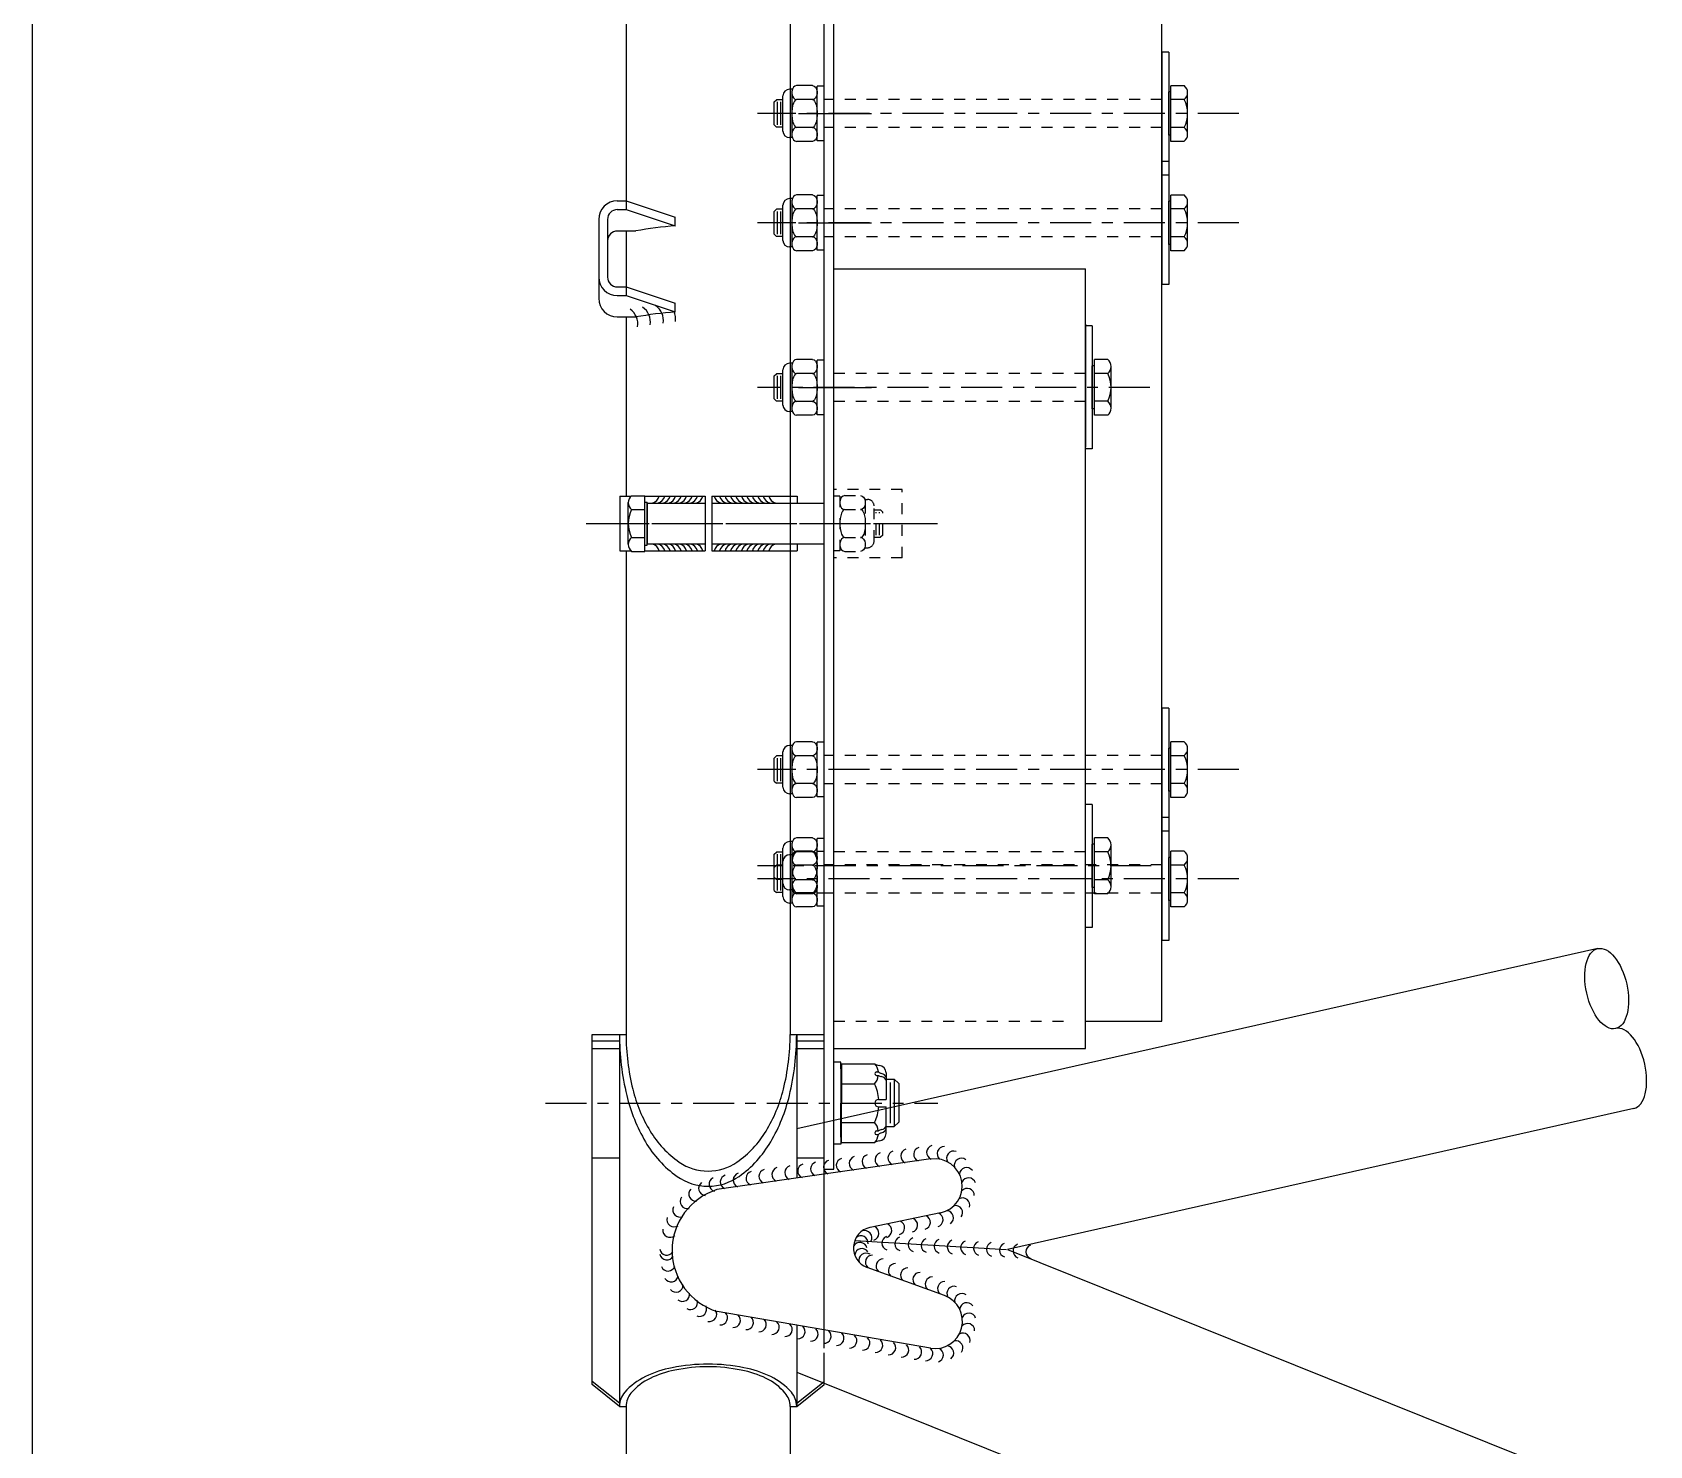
# Model space of a CAD drawing. Extents: x 0 to 103, y -3 to 42.
# Drawn here: x 52.62 to 67.4, y 13.49 to 26.41 of the extents above; entities that cross this region are included whole.
import ezdxf

# ---------------------------------------------------------------- set-up
doc = ezdxf.new("R2010")
doc.units = 0
doc.header["$LTSCALE"] = 0.3
doc.header["$MEASUREMENT"] = 0
doc.linetypes.add('CENTER', pattern=[2, 1.25, -0.25, 0.25, -0.25])
doc.linetypes.add('HIDDEN', pattern=[0.375, 0.25, -0.125])
doc.layers.add('1', color=1, linetype='CONTINUOUS')
doc.layers.add('NOTES', color=2, linetype='CONTINUOUS')

# ---------------------------------------------------------------- blocks, each defined once
blk = doc.blocks.new('A$C46937533')
at = {"layer": '1', "color": 6}
for p, q in [((-0.063, -0.25), (-0.063, 0.25)), ((0, 0.25), (-0.063, 0.25)), ((0, -0.25), (0, 0.25)), ((0, -0.25), (-0.063, -0.25))]:
    blk.add_line(p, q, dxfattribs=at)

msp = doc.modelspace()

# ---------------------------------------------------------------- linework, layer by layer
at = {"layer": '1'}
for p, q in [((59.855, 16.018), (59.855, 27.847)), ((59.945, 16.018), (59.945, 27.847)), ((62.945, 17.372), (62.945, 26.972)), ((59.945, 24.252), (62.245, 24.252)), ((62.245, 17.122), (62.245, 24.252)), ((57.987, 22.172), (58.09, 22.172)), ((57.987, 22.172), (57.987, 21.672)), ((57.987, 22.172), (57.987, 21.672)), ((58.218, 22.172), (58.769, 22.172)), ((58.237, 22.109), (58.769, 22.109)), ((58.237, 22.109), (58.237, 21.735)), ((58.829, 22.172), (59.611, 22.172)), ((58.829, 22.109), (59.855, 22.109)), ((59.611, 22.172), (59.611, 22.109)), ((57.987, 21.672), (58.09, 21.672)), ((58.218, 21.672), (58.769, 21.672)), ((58.237, 21.735), (58.769, 21.735)), ((58.829, 21.735), (59.855, 21.735)), ((58.829, 21.672), (59.611, 21.672)), ((59.611, 21.735), (59.611, 21.672)), ((62.245, 17.372), (62.945, 17.372)), ((59.945, 17.122), (62.245, 17.122)), ((59.855, 16.018), (59.945, 16.018))]:
    msp.add_line(p, q, dxfattribs=at)
at = {"layer": '1', "color": 41, "linetype": 'Continuous'}
for p, q in [((58.045, 26.718), (58.045, 24.793)), ((59.545, 26.718), (59.545, 19.683)), ((57.965, 24.873), (58.045, 24.873)), ((58.045, 24.873), (58.495, 24.724)), ((57.795, 24.703), (57.795, 23.982)), ((57.875, 24.703), (57.875, 24.176)), ((57.965, 24.793), (58.045, 24.793)), ((58.045, 24.793), (58.495, 24.644)), ((58.495, 24.644), (58.495, 24.724)), ((57.965, 24.598), (58.135, 24.598)), ((58.045, 24.598), (58.045, 24.006)), ((57.965, 24.086), (58.045, 24.086)), ((57.965, 24.006), (58.045, 24.006)), ((58.045, 24.086), (58.495, 23.937)), ((58.045, 24.006), (58.495, 23.857)), ((57.965, 23.812), (58.135, 23.812)), ((58.045, 23.812), (58.045, 22.172)), ((58.495, 23.857), (58.495, 23.937)), ((58.045, 21.672), (58.045, 19.208)), ((59.545, 19.683), (59.545, 17.25)), ((58.045, 19.208), (58.045, 17.25)), ((66.93, 18.035), (59.605, 16.388)), ((57.735, 17.25), (58.045, 17.25)), ((57.735, 14.048), (57.735, 17.25)), ((57.735, 17.19), (57.985, 17.19)), ((57.985, 17.25), (57.985, 13.849)), ((59.545, 17.25), (59.855, 17.25)), ((59.605, 17.25), (59.605, 15.935)), ((59.605, 17.19), (59.855, 17.19)), ((57.735, 17.122), (57.992, 17.122)), ((59.606, 17.122), (59.855, 17.122)), ((67.259, 16.572), (61.534, 15.284)), ((57.735, 16.122), (57.985, 16.122)), ((59.606, 16.122), (59.855, 16.122)), ((59.855, 14.382), (59.855, 16.244)), ((60.833, 16.111), (58.876, 15.831)), ((60.92, 15.619), (60.276, 15.484)), ((61.523, 15.279), (60.136, 15.362)), ((61.534, 15.284), (67.002, 13.085)), ((60.957, 14.862), (60.249, 15.12)), ((60.83, 14.38), (58.878, 14.717)), ((59.605, 14.591), (59.605, 13.849)), ((59.855, 14.048), (59.855, 14.337)), ((57.985, 13.877), (57.735, 14.076)), ((59.605, 14.162), (66.345, 11.452)), ((59.605, 13.877), (59.855, 14.076)), ((57.985, 13.849), (57.735, 14.048)), ((59.605, 13.849), (59.855, 14.048)), ((57.985, 13.849), (58.045, 13.849)), ((58.045, 13.849), (58.045, 9.499)), ((59.545, 13.849), (59.605, 13.849)), ((59.545, 13.849), (59.545, 8.952))]:
    msp.add_line(p, q, dxfattribs=at)
at = {"layer": '1', "color": 6}
for p, q in [((62.945, 26.234), (62.945, 25.109)), ((63.008, 26.234), (62.945, 26.234)), ((63.008, 26.234), (63.008, 25.109)), ((59.566, 25.893), (59.54, 25.893)), ((59.749, 25.927), (59.604, 25.927)), ((63.027, 25.417), (63.027, 25.926)), ((63.149, 25.926), (63.027, 25.926)), ((59.4, 25.777), (59.42, 25.797)), ((59.4, 25.567), (59.4, 25.777)), ((59.48, 25.797), (59.42, 25.797)), ((59.43, 25.567), (59.43, 25.777)), ((59.46, 25.567), (59.46, 25.777)), ((59.48, 25.511), (59.48, 25.833)), ((59.561, 25.863), (59.561, 25.48)), ((59.749, 25.799), (59.604, 25.799)), ((63.027, 25.869), (63.008, 25.869)), ((63.008, 25.475), (63.008, 25.869)), ((63.149, 25.799), (63.027, 25.799)), ((63.18, 25.482), (63.18, 25.863)), ((59.623, 25.672), (60.289, 25.672)), ((59.4, 25.567), (59.42, 25.547)), ((59.48, 25.547), (59.42, 25.547)), ((59.566, 25.451), (59.54, 25.451)), ((59.749, 25.544), (59.604, 25.544)), ((63.027, 25.475), (63.008, 25.475)), ((63.149, 25.544), (63.027, 25.544)), ((59.749, 25.417), (59.604, 25.417)), ((63.149, 25.417), (63.027, 25.417)), ((62.945, 25.234), (62.945, 24.109)), ((63.008, 25.234), (62.945, 25.234)), ((63.008, 25.234), (63.008, 24.109)), ((63.008, 25.109), (62.945, 25.109)), ((59.566, 24.893), (59.54, 24.893)), ((59.561, 24.863), (59.561, 24.48)), ((59.749, 24.927), (59.604, 24.927)), ((63.027, 24.869), (63.008, 24.869)), ((63.008, 24.475), (63.008, 24.869)), ((63.027, 24.417), (63.027, 24.926)), ((63.149, 24.926), (63.027, 24.926)), ((63.18, 24.482), (63.18, 24.863)), ((59.4, 24.777), (59.42, 24.797)), ((59.4, 24.567), (59.4, 24.777)), ((59.48, 24.797), (59.42, 24.797)), ((59.43, 24.567), (59.43, 24.777)), ((59.46, 24.567), (59.46, 24.777)), ((59.48, 24.511), (59.48, 24.833)), ((59.749, 24.799), (59.604, 24.799)), ((63.149, 24.799), (63.027, 24.799)), ((59.4, 24.567), (59.42, 24.547)), ((59.623, 24.672), (60.289, 24.672)), ((59.48, 24.547), (59.42, 24.547)), ((59.566, 24.451), (59.54, 24.451)), ((59.749, 24.544), (59.604, 24.544)), ((59.749, 24.417), (59.604, 24.417)), ((63.027, 24.475), (63.008, 24.475)), ((63.149, 24.544), (63.027, 24.544)), ((63.149, 24.417), (63.027, 24.417)), ((63.008, 24.109), (62.945, 24.109)), ((62.245, 23.745), (62.245, 22.62)), ((62.308, 23.729), (62.245, 23.729)), ((62.308, 23.729), (62.308, 22.604)), ((59.566, 23.388), (59.54, 23.388)), ((59.749, 23.422), (59.604, 23.422)), ((62.327, 22.912), (62.327, 23.422)), ((62.449, 23.422), (62.327, 23.422)), ((59.4, 23.272), (59.42, 23.292)), ((59.4, 23.062), (59.4, 23.272)), ((59.48, 23.292), (59.42, 23.292)), ((59.43, 23.062), (59.43, 23.272)), ((59.46, 23.062), (59.46, 23.272)), ((59.48, 23.006), (59.48, 23.328)), ((59.561, 23.358), (59.561, 22.976)), ((59.749, 23.294), (59.604, 23.294)), ((62.327, 23.364), (62.308, 23.364)), ((62.308, 22.97), (62.308, 23.364)), ((62.449, 23.294), (62.327, 23.294)), ((62.48, 22.977), (62.48, 23.358)), ((59.623, 23.167), (60.289, 23.167)), ((59.4, 23.062), (59.42, 23.042)), ((59.48, 23.042), (59.42, 23.042)), ((59.566, 22.946), (59.54, 22.946)), ((59.749, 23.039), (59.604, 23.039)), ((62.327, 22.97), (62.308, 22.97)), ((62.449, 23.04), (62.327, 23.04)), ((59.749, 22.912), (59.604, 22.912)), ((62.449, 22.912), (62.327, 22.912)), ((62.308, 22.604), (62.245, 22.604)), ((58.065, 21.732), (58.065, 22.113)), ((58.096, 22.176), (58.218, 22.176)), ((58.096, 22.049), (58.218, 22.049)), ((58.218, 21.667), (58.218, 22.176)), ((58.218, 22.119), (58.237, 22.119)), ((58.237, 21.725), (58.237, 22.119)), ((58.096, 21.794), (58.218, 21.794)), ((58.096, 21.667), (58.218, 21.667)), ((58.218, 21.725), (58.237, 21.725)), ((62.945, 20.234), (62.945, 19.109)), ((63.008, 20.234), (62.945, 20.234)), ((63.008, 20.234), (63.008, 19.109)), ((59.48, 19.511), (59.48, 19.833)), ((59.566, 19.893), (59.54, 19.893)), ((59.561, 19.863), (59.561, 19.48)), ((59.749, 19.927), (59.604, 19.927)), ((63.027, 19.869), (63.008, 19.869)), ((63.008, 19.475), (63.008, 19.869)), ((63.027, 19.417), (63.027, 19.926)), ((63.149, 19.926), (63.027, 19.926)), ((63.18, 19.482), (63.18, 19.863)), ((59.4, 19.777), (59.42, 19.797)), ((59.4, 19.567), (59.4, 19.777)), ((59.48, 19.797), (59.42, 19.797)), ((59.43, 19.567), (59.43, 19.777)), ((59.46, 19.567), (59.46, 19.777)), ((59.749, 19.799), (59.604, 19.799)), ((63.149, 19.799), (63.027, 19.799)), ((59.4, 19.567), (59.42, 19.547)), ((59.48, 19.547), (59.42, 19.547)), ((59.749, 19.544), (59.604, 19.544)), ((63.149, 19.544), (63.027, 19.544)), ((59.566, 19.451), (59.54, 19.451)), ((59.749, 19.417), (59.604, 19.417)), ((63.027, 19.475), (63.008, 19.475)), ((63.149, 19.417), (63.027, 19.417)), ((62.308, 19.354), (62.245, 19.354)), ((62.308, 19.354), (62.308, 18.229)), ((63.008, 19.234), (62.945, 19.234)), ((62.945, 19.234), (62.945, 18.109)), ((63.008, 19.234), (63.008, 18.109)), ((63.008, 19.109), (62.945, 19.109)), ((59.48, 18.631), (59.48, 18.953)), ((59.566, 19.013), (59.54, 19.013)), ((59.561, 18.983), (59.561, 18.601)), ((59.749, 19.047), (59.604, 19.047)), ((62.327, 18.989), (62.308, 18.989)), ((62.308, 18.595), (62.308, 18.989)), ((62.327, 18.537), (62.327, 19.047)), ((62.449, 19.047), (62.327, 19.047)), ((62.48, 18.602), (62.48, 18.983)), ((59.4, 18.897), (59.42, 18.917)), ((59.4, 18.687), (59.4, 18.897)), ((59.4, 18.777), (59.42, 18.797)), ((59.48, 18.917), (59.42, 18.917)), ((59.48, 18.797), (59.42, 18.797)), ((59.43, 18.687), (59.43, 18.897)), ((59.46, 18.687), (59.46, 18.897)), ((59.48, 18.511), (59.48, 18.833)), ((59.566, 18.893), (59.54, 18.893)), ((59.561, 18.863), (59.561, 18.48)), ((59.749, 18.927), (59.604, 18.927)), ((59.749, 18.919), (59.604, 18.919)), ((59.749, 18.799), (59.604, 18.799)), ((62.449, 18.919), (62.327, 18.919)), ((63.027, 18.869), (63.008, 18.869)), ((63.008, 18.475), (63.008, 18.869)), ((63.027, 18.417), (63.027, 18.926)), ((63.149, 18.926), (63.027, 18.926)), ((63.149, 18.799), (63.027, 18.799)), ((63.18, 18.482), (63.18, 18.863)), ((59.4, 18.567), (59.4, 18.777)), ((59.4, 18.687), (59.42, 18.667)), ((59.48, 18.667), (59.42, 18.667)), ((59.43, 18.567), (59.43, 18.777)), ((59.46, 18.567), (59.46, 18.777)), ((59.749, 18.664), (59.604, 18.664)), ((62.449, 18.665), (62.327, 18.665)), ((59.4, 18.567), (59.42, 18.547)), ((59.48, 18.547), (59.42, 18.547)), ((59.566, 18.571), (59.54, 18.571)), ((59.749, 18.544), (59.604, 18.544)), ((59.749, 18.537), (59.604, 18.537)), ((62.327, 18.595), (62.308, 18.595)), ((62.449, 18.537), (62.327, 18.537)), ((63.149, 18.544), (63.027, 18.544)), ((59.566, 18.451), (59.54, 18.451)), ((59.749, 18.417), (59.604, 18.417)), ((63.027, 18.475), (63.008, 18.475)), ((63.149, 18.417), (63.027, 18.417)), ((62.308, 18.229), (62.245, 18.229)), ((63.008, 18.109), (62.945, 18.109)), ((60.008, 16.997), (59.945, 16.997)), ((60.008, 16.934), (60.008, 16.997)), ((60.008, 16.934), (60.014, 16.934)), ((60.008, 16.934), (60.008, 16.622)), ((60.014, 16.982), (60.014, 16.622)), ((60.014, 16.982), (60.32, 16.982)), ((60.336, 16.909), (60.352, 16.908)), ((60.336, 16.875), (60.352, 16.875)), ((60.424, 16.901), (60.424, 16.655)), ((60.014, 16.797), (60.32, 16.797)), ((60.423, 16.841), (60.498, 16.841)), ((60.459, 16.81), (60.459, 16.44)), ((60.538, 16.801), (60.498, 16.841)), ((60.498, 16.841), (60.498, 16.408)), ((60.538, 16.801), (60.538, 16.448)), ((60.008, 16.31), (60.008, 16.622)), ((60.014, 16.261), (60.014, 16.622)), ((60.353, 16.655), (60.424, 16.655)), ((60.353, 16.588), (60.424, 16.588)), ((60.424, 16.342), (60.424, 16.588)), ((60.014, 16.446), (60.32, 16.446)), ((60.498, 16.408), (60.538, 16.448)), ((60.008, 16.31), (60.014, 16.31)), ((60.008, 16.31), (60.008, 16.247)), ((60.336, 16.368), (60.352, 16.369)), ((60.336, 16.335), (60.352, 16.335)), ((60.423, 16.408), (60.498, 16.408)), ((60.008, 16.247), (59.945, 16.247)), ((60.014, 16.261), (60.32, 16.261))]:
    msp.add_line(p, q, dxfattribs=at)
at = {"layer": '1', "color": 41, "linetype": 'HIDDEN'}
for p, q in [((62.945, 25.8), (59.855, 25.8)), ((62.945, 25.543), (59.855, 25.543)), ((62.945, 24.8), (59.855, 24.8)), ((62.945, 24.543), (59.855, 24.543)), ((62.245, 23.295), (59.855, 23.295)), ((62.245, 23.038), (59.855, 23.038)), ((60.57, 22.234), (59.945, 22.234)), ((60.57, 21.609), (60.57, 22.234)), ((60.001, 22.172), (59.945, 22.172)), ((60.001, 22.172), (60.001, 21.672)), ((60.044, 22.177), (60.189, 22.177)), ((60.044, 22.049), (60.189, 22.049)), ((60.228, 22.143), (60.253, 22.143)), ((60.232, 22.113), (60.232, 21.73)), ((60.313, 21.761), (60.313, 22.083)), ((60.313, 22.047), (60.373, 22.047)), ((60.393, 22.027), (60.373, 22.047)), ((60.333, 21.817), (60.333, 22.027)), ((60.363, 21.817), (60.363, 22.027)), ((60.393, 21.817), (60.393, 22.027)), ((60.044, 21.794), (60.189, 21.794)), ((60.313, 21.797), (60.373, 21.797)), ((60.393, 21.817), (60.373, 21.797)), ((60.001, 21.672), (59.945, 21.672)), ((60.57, 21.609), (59.945, 21.609)), ((60.044, 21.667), (60.189, 21.667)), ((60.228, 21.701), (60.253, 21.701)), ((62.945, 19.8), (59.855, 19.8)), ((62.945, 19.543), (59.855, 19.543)), ((62.245, 18.92), (59.855, 18.92)), ((62.945, 18.8), (59.855, 18.8)), ((62.945, 18.543), (59.855, 18.543)), ((59.945, 17.372), (62.131, 17.372))]:
    msp.add_line(p, q, dxfattribs=at)
at = {"layer": '1', "color": 6, "linetype": 'CENTER'}
for p, q in [((63.647, 25.672), (59.246, 25.672)), ((63.647, 24.672), (59.246, 24.672)), ((62.835, 23.167), (59.246, 23.167)), ((63.647, 19.672), (59.246, 19.672)), ((62.847, 18.792), (59.246, 18.792)), ((63.647, 18.672), (59.246, 18.672))]:
    msp.add_line(p, q, dxfattribs=at)
at = {"layer": '1', "linetype": 'Continuous'}
for p, q in [((58.769, 22.172), (58.769, 21.672)), ((58.829, 22.172), (58.829, 21.672))]:
    msp.add_line(p, q, dxfattribs=at)
at = {"layer": '1', "color": 6, "linetype": 'Continuous'}
msp.add_line((59.855, 16.293), (59.855, 17.25), dxfattribs=at)
at = {"layer": '1', "color": 41, "linetype": 'CENTER'}
msp.add_line((57.308, 16.622), (60.897, 16.622), dxfattribs=at)
at = {"layer": '1', "color": 41, "linetype": 'Continuous'}
for points in [[(57.985, 17.25, 0.059367), (58.051, 16.693, 0.072902), (58.222, 16.268, 0.106722), (58.511, 15.952, 0.155546), (58.795, 15.862, 0.155546)], [(58.045, 17.25, 0.060963), (58.106, 16.749, 0.074334), (58.265, 16.366, 0.106942), (58.531, 16.082, 0.152236), (58.795, 16, 0.152236), (59.059, 16.082, 0.106942), (59.325, 16.366, 0.074334), (59.484, 16.749, 0.060963), (59.545, 17.25, 0.060963)], [(58.795, 15.862, 0.155546), (59.079, 15.952, 0.106722), (59.368, 16.268, 0.072902), (59.539, 16.693, 0.059367), (59.605, 17.25, 0.059367)], [(59.605, 13.849, 0.180828), (59.557, 13.978, 0.102998), (59.368, 14.121, 0.062533), (59.123, 14.202, 0.048756), (58.795, 14.235, 0.048756), (58.467, 14.202, 0.062533), (58.222, 14.121, 0.102998), (58.033, 13.978, 0.180828), (57.985, 13.849, 0.180828)], [(59.545, 13.849, 0.179199), (59.5, 13.97, 0.103335), (59.325, 14.105, 0.063169), (59.099, 14.18, 0.049367), (58.795, 14.211, 0.049367), (58.491, 14.18, 0.063169), (58.265, 14.105, 0.103335), (58.09, 13.97, 0.179199), (58.045, 13.849, 0.179199)]]:
    msp.add_lwpolyline(points, format="xyb", dxfattribs=at)
at = {"layer": '1', "color": 6, "linetype": 'Continuous'}
for points in [[(59.604, 25.927, 0), (59.589, 25.923, 0), (59.576, 25.912, 0), (59.566, 25.895, 0), (59.561, 25.874, 0), (59.561, 25.852, 0), (59.566, 25.831, 0), (59.576, 25.814, 0), (59.589, 25.803, 0), (59.604, 25.799, 0)], [(59.749, 25.927, 0), (59.764, 25.923, 0), (59.777, 25.912, 0), (59.787, 25.895, 0), (59.792, 25.874, 0), (59.792, 25.852, 0), (59.787, 25.831, 0), (59.777, 25.814, 0), (59.764, 25.803, 0), (59.749, 25.799, 0)], [(59.604, 25.799, 0), (59.593, 25.796, 0), (59.584, 25.785, 0), (59.575, 25.767, 0), (59.568, 25.744, 0), (59.563, 25.717, 0), (59.561, 25.687, 0), (59.561, 25.656, 0), (59.563, 25.626, 0), (59.568, 25.599, 0), (59.575, 25.576, 0), (59.584, 25.559, 0), (59.593, 25.548, 0), (59.604, 25.544, 0)], [(59.749, 25.799, 0), (59.76, 25.796, 0), (59.769, 25.785, 0), (59.778, 25.767, 0), (59.785, 25.744, 0), (59.79, 25.717, 0), (59.792, 25.687, 0), (59.792, 25.656, 0), (59.79, 25.626, 0), (59.785, 25.599, 0), (59.778, 25.576, 0), (59.769, 25.559, 0), (59.76, 25.548, 0), (59.749, 25.544, 0)], [(59.604, 25.544, 0), (59.589, 25.54, 0), (59.576, 25.529, 0), (59.566, 25.512, 0), (59.561, 25.492, 0), (59.561, 25.469, 0), (59.566, 25.449, 0), (59.576, 25.432, 0), (59.589, 25.421, 0), (59.604, 25.417, 0)], [(59.749, 25.544, 0), (59.764, 25.54, 0), (59.777, 25.529, 0), (59.787, 25.512, 0), (59.792, 25.492, 0), (59.792, 25.469, 0), (59.787, 25.449, 0), (59.777, 25.432, 0), (59.764, 25.421, 0), (59.749, 25.417, 0)], [(59.604, 24.927, 0), (59.589, 24.923, 0), (59.576, 24.912, 0), (59.566, 24.895, 0), (59.561, 24.874, 0), (59.561, 24.852, 0), (59.566, 24.831, 0), (59.576, 24.814, 0), (59.589, 24.803, 0), (59.604, 24.799, 0)], [(59.749, 24.927, 0), (59.764, 24.923, 0), (59.777, 24.912, 0), (59.787, 24.895, 0), (59.792, 24.874, 0), (59.792, 24.852, 0), (59.787, 24.831, 0), (59.777, 24.814, 0), (59.764, 24.803, 0), (59.749, 24.799, 0)], [(59.604, 24.799, 0), (59.593, 24.796, 0), (59.584, 24.785, 0), (59.575, 24.767, 0), (59.568, 24.744, 0), (59.563, 24.717, 0), (59.561, 24.687, 0), (59.561, 24.656, 0), (59.563, 24.626, 0), (59.568, 24.599, 0), (59.575, 24.576, 0), (59.584, 24.559, 0), (59.593, 24.548, 0), (59.604, 24.544, 0)], [(59.749, 24.799, 0), (59.76, 24.796, 0), (59.769, 24.785, 0), (59.778, 24.767, 0), (59.785, 24.744, 0), (59.79, 24.717, 0), (59.792, 24.687, 0), (59.792, 24.656, 0), (59.79, 24.626, 0), (59.785, 24.599, 0), (59.778, 24.576, 0), (59.769, 24.559, 0), (59.76, 24.548, 0), (59.749, 24.544, 0)], [(59.604, 24.544, 0), (59.589, 24.54, 0), (59.576, 24.529, 0), (59.566, 24.512, 0), (59.561, 24.492, 0), (59.561, 24.469, 0), (59.566, 24.449, 0), (59.576, 24.432, 0), (59.589, 24.421, 0), (59.604, 24.417, 0)], [(59.749, 24.544, 0), (59.764, 24.54, 0), (59.777, 24.529, 0), (59.787, 24.512, 0), (59.792, 24.492, 0), (59.792, 24.469, 0), (59.787, 24.449, 0), (59.777, 24.432, 0), (59.764, 24.421, 0), (59.749, 24.417, 0)], [(59.604, 23.422, 0), (59.589, 23.418, 0), (59.576, 23.407, 0), (59.566, 23.39, 0), (59.561, 23.369, 0), (59.561, 23.347, 0), (59.566, 23.326, 0), (59.576, 23.309, 0), (59.589, 23.298, 0), (59.604, 23.294, 0)], [(59.749, 23.422, 0), (59.764, 23.418, 0), (59.777, 23.407, 0), (59.787, 23.39, 0), (59.792, 23.369, 0), (59.792, 23.347, 0), (59.787, 23.326, 0), (59.777, 23.309, 0), (59.764, 23.298, 0), (59.749, 23.294, 0)], [(59.604, 23.294, 0), (59.593, 23.291, 0), (59.584, 23.28, 0), (59.575, 23.262, 0), (59.568, 23.239, 0), (59.563, 23.212, 0), (59.561, 23.182, 0), (59.561, 23.152, 0), (59.563, 23.122, 0), (59.568, 23.095, 0), (59.575, 23.071, 0), (59.584, 23.054, 0), (59.593, 23.043, 0), (59.604, 23.039, 0)], [(59.749, 23.294, 0), (59.76, 23.291, 0), (59.769, 23.28, 0), (59.778, 23.262, 0), (59.785, 23.239, 0), (59.79, 23.212, 0), (59.792, 23.182, 0), (59.792, 23.152, 0), (59.79, 23.122, 0), (59.785, 23.095, 0), (59.778, 23.071, 0), (59.769, 23.054, 0), (59.76, 23.043, 0), (59.749, 23.039, 0)], [(59.604, 23.039, 0), (59.589, 23.036, 0), (59.576, 23.025, 0), (59.566, 23.008, 0), (59.561, 22.987, 0), (59.561, 22.965, 0), (59.566, 22.944, 0), (59.576, 22.927, 0), (59.589, 22.916, 0), (59.604, 22.912, 0)], [(59.749, 23.039, 0), (59.764, 23.036, 0), (59.777, 23.025, 0), (59.787, 23.008, 0), (59.792, 22.987, 0), (59.792, 22.965, 0), (59.787, 22.944, 0), (59.777, 22.927, 0), (59.764, 22.916, 0), (59.749, 22.912, 0)], [(59.604, 19.927, 0), (59.589, 19.923, 0), (59.576, 19.912, 0), (59.566, 19.895, 0), (59.561, 19.874, 0), (59.561, 19.852, 0), (59.566, 19.831, 0), (59.576, 19.814, 0), (59.589, 19.803, 0), (59.604, 19.799, 0)], [(59.749, 19.927, 0), (59.764, 19.923, 0), (59.777, 19.912, 0), (59.787, 19.895, 0), (59.792, 19.874, 0), (59.792, 19.852, 0), (59.787, 19.831, 0), (59.777, 19.814, 0), (59.764, 19.803, 0), (59.749, 19.799, 0)], [(59.604, 19.799, 0), (59.593, 19.796, 0), (59.584, 19.785, 0), (59.575, 19.767, 0), (59.568, 19.744, 0), (59.563, 19.717, 0), (59.561, 19.687, 0), (59.561, 19.656, 0), (59.563, 19.626, 0), (59.568, 19.599, 0), (59.575, 19.576, 0), (59.584, 19.559, 0), (59.593, 19.548, 0), (59.604, 19.544, 0)], [(59.749, 19.799, 0), (59.76, 19.796, 0), (59.769, 19.785, 0), (59.778, 19.767, 0), (59.785, 19.744, 0), (59.79, 19.717, 0), (59.792, 19.687, 0), (59.792, 19.656, 0), (59.79, 19.626, 0), (59.785, 19.599, 0), (59.778, 19.576, 0), (59.769, 19.559, 0), (59.76, 19.548, 0), (59.749, 19.544, 0)], [(59.604, 19.544, 0), (59.589, 19.54, 0), (59.576, 19.529, 0), (59.566, 19.512, 0), (59.561, 19.492, 0), (59.561, 19.469, 0), (59.566, 19.449, 0), (59.576, 19.432, 0), (59.589, 19.421, 0), (59.604, 19.417, 0)], [(59.749, 19.544, 0), (59.764, 19.54, 0), (59.777, 19.529, 0), (59.787, 19.512, 0), (59.792, 19.492, 0), (59.792, 19.469, 0), (59.787, 19.449, 0), (59.777, 19.432, 0), (59.764, 19.421, 0), (59.749, 19.417, 0)], [(59.604, 19.047, 0), (59.589, 19.043, 0), (59.576, 19.032, 0), (59.566, 19.015, 0), (59.561, 18.994, 0), (59.561, 18.972, 0), (59.566, 18.951, 0), (59.576, 18.934, 0), (59.589, 18.923, 0), (59.604, 18.919, 0)], [(59.749, 19.047, 0), (59.764, 19.043, 0), (59.777, 19.032, 0), (59.787, 19.015, 0), (59.792, 18.994, 0), (59.792, 18.972, 0), (59.787, 18.951, 0), (59.777, 18.934, 0), (59.764, 18.923, 0), (59.749, 18.919, 0)], [(59.604, 18.927, 0), (59.589, 18.923, 0), (59.576, 18.912, 0), (59.566, 18.895, 0), (59.561, 18.874, 0), (59.561, 18.852, 0), (59.566, 18.831, 0), (59.576, 18.814, 0), (59.589, 18.803, 0), (59.604, 18.799, 0)], [(59.604, 18.919, 0), (59.593, 18.916, 0), (59.584, 18.905, 0), (59.575, 18.887, 0), (59.568, 18.864, 0), (59.563, 18.837, 0), (59.561, 18.807, 0), (59.561, 18.777, 0), (59.563, 18.747, 0), (59.568, 18.72, 0), (59.575, 18.696, 0), (59.584, 18.679, 0), (59.593, 18.668, 0), (59.604, 18.664, 0)], [(59.604, 18.799, 0), (59.593, 18.796, 0), (59.584, 18.785, 0), (59.575, 18.767, 0), (59.568, 18.744, 0), (59.563, 18.717, 0), (59.561, 18.687, 0), (59.561, 18.656, 0), (59.563, 18.626, 0), (59.568, 18.599, 0), (59.575, 18.576, 0), (59.584, 18.559, 0), (59.593, 18.548, 0), (59.604, 18.544, 0)], [(59.749, 18.927, 0), (59.764, 18.923, 0), (59.777, 18.912, 0), (59.787, 18.895, 0), (59.792, 18.874, 0), (59.792, 18.852, 0), (59.787, 18.831, 0), (59.777, 18.814, 0), (59.764, 18.803, 0), (59.749, 18.799, 0)], [(59.749, 18.919, 0), (59.76, 18.916, 0), (59.769, 18.905, 0), (59.778, 18.887, 0), (59.785, 18.864, 0), (59.79, 18.837, 0), (59.792, 18.807, 0), (59.792, 18.777, 0), (59.79, 18.747, 0), (59.785, 18.72, 0), (59.778, 18.696, 0), (59.769, 18.679, 0), (59.76, 18.668, 0), (59.749, 18.664, 0)], [(59.749, 18.799, 0), (59.76, 18.796, 0), (59.769, 18.785, 0), (59.778, 18.767, 0), (59.785, 18.744, 0), (59.79, 18.717, 0), (59.792, 18.687, 0), (59.792, 18.656, 0), (59.79, 18.626, 0), (59.785, 18.599, 0), (59.778, 18.576, 0), (59.769, 18.559, 0), (59.76, 18.548, 0), (59.749, 18.544, 0)], [(59.604, 18.664, 0), (59.589, 18.661, 0), (59.576, 18.65, 0), (59.566, 18.633, 0), (59.561, 18.612, 0), (59.561, 18.59, 0), (59.566, 18.569, 0), (59.576, 18.552, 0), (59.589, 18.541, 0), (59.604, 18.537, 0)], [(59.749, 18.664, 0), (59.764, 18.661, 0), (59.777, 18.65, 0), (59.787, 18.633, 0), (59.792, 18.612, 0), (59.792, 18.59, 0), (59.787, 18.569, 0), (59.777, 18.552, 0), (59.764, 18.541, 0), (59.749, 18.537, 0)], [(59.604, 18.544, 0), (59.589, 18.54, 0), (59.576, 18.529, 0), (59.566, 18.512, 0), (59.561, 18.492, 0), (59.561, 18.469, 0), (59.566, 18.449, 0), (59.576, 18.432, 0), (59.589, 18.421, 0), (59.604, 18.417, 0)], [(59.749, 18.544, 0), (59.764, 18.54, 0), (59.777, 18.529, 0), (59.787, 18.512, 0), (59.792, 18.492, 0), (59.792, 18.469, 0), (59.787, 18.449, 0), (59.777, 18.432, 0), (59.764, 18.421, 0), (59.749, 18.417, 0)]]:
    msp.add_polyline3d(points, dxfattribs=at)
at = {"layer": '1', "color": 41, "linetype": 'HIDDEN'}
for points in [[(60.044, 22.177, 0), (60.029, 22.173, 0), (60.016, 22.162, 0), (60.006, 22.145, 0), (60.001, 22.124, 0), (60.001, 22.102, 0), (60.006, 22.081, 0), (60.016, 22.064, 0), (60.029, 22.053, 0), (60.044, 22.049, 0)], [(60.044, 22.049, 0), (60.033, 22.046, 0), (60.024, 22.035, 0), (60.015, 22.017, 0), (60.008, 21.994, 0), (60.004, 21.967, 0), (60.001, 21.937, 0), (60.001, 21.906, 0), (60.004, 21.876, 0), (60.008, 21.849, 0), (60.015, 21.826, 0), (60.024, 21.809, 0), (60.033, 21.798, 0), (60.044, 21.794, 0)], [(60.189, 22.177, 0), (60.204, 22.173, 0), (60.217, 22.162, 0), (60.227, 22.145, 0), (60.232, 22.124, 0), (60.232, 22.102, 0), (60.227, 22.081, 0), (60.217, 22.064, 0), (60.204, 22.053, 0), (60.189, 22.049, 0)], [(60.189, 22.049, 0), (60.2, 22.046, 0), (60.209, 22.035, 0), (60.218, 22.017, 0), (60.225, 21.994, 0), (60.23, 21.967, 0), (60.232, 21.937, 0), (60.232, 21.906, 0), (60.23, 21.876, 0), (60.225, 21.849, 0), (60.218, 21.826, 0), (60.209, 21.809, 0), (60.2, 21.798, 0), (60.189, 21.794, 0)], [(60.044, 21.794, 0), (60.029, 21.79, 0), (60.016, 21.779, 0), (60.006, 21.762, 0), (60.001, 21.742, 0), (60.001, 21.719, 0), (60.006, 21.699, 0), (60.016, 21.682, 0), (60.029, 21.671, 0), (60.044, 21.667, 0)], [(60.189, 21.794, 0), (60.204, 21.79, 0), (60.217, 21.779, 0), (60.227, 21.762, 0), (60.232, 21.742, 0), (60.232, 21.719, 0), (60.227, 21.699, 0), (60.217, 21.682, 0), (60.204, 21.671, 0), (60.189, 21.667, 0)]]:
    msp.add_polyline3d(points, dxfattribs=at)
at = {"layer": '1', "color": 6}
for centre, radius, start, end in [((59.54, 25.833), 0.06, 90, 180), ((63.098, 25.863), 0.0816, 308.7449, 51.2551), ((62.899, 25.672), 0.281, 333.0585, 26.9415), ((59.54, 25.511), 0.06, 180, 270), ((63.098, 25.481), 0.0816, 308.7449, 51.2551), ((59.54, 24.833), 0.06, 90, 180), ((63.098, 24.863), 0.0816, 308.7449, 51.2551), ((62.899, 24.672), 0.281, 333.0585, 26.9415), ((59.54, 24.511), 0.06, 180, 270), ((63.098, 24.481), 0.0816, 308.7449, 51.2551), ((59.54, 23.328), 0.06, 90, 180), ((62.398, 23.358), 0.0816, 308.7449, 51.2551), ((62.199, 23.167), 0.281, 333.0585, 26.9415), ((59.54, 23.006), 0.06, 180, 270), ((62.398, 22.976), 0.0816, 308.7449, 51.2551), ((58.147, 22.113), 0.0816, 128.7449, 231.2551), ((58.346, 21.922), 0.281, 153.0585, 206.9415), ((58.265, 22.193), 0.0859, 282.3846, 345.9188), ((58.315, 22.193), 0.0859, 282.3846, 345.9188), ((58.365, 22.193), 0.0859, 282.3846, 345.9188), ((58.415, 22.193), 0.0859, 282.3846, 345.9188), ((58.465, 22.193), 0.0859, 282.3846, 345.9188), ((58.515, 22.193), 0.0859, 282.3846, 345.9188), ((58.565, 22.193), 0.0859, 282.3846, 345.9188), ((58.615, 22.193), 0.0859, 282.3846, 345.9188), ((58.665, 22.193), 0.0859, 282.3846, 345.9188), ((58.933, 22.193), 0.0859, 194.0812, 257.6154), ((58.983, 22.193), 0.0859, 194.0812, 257.6154), ((59.033, 22.193), 0.0859, 194.0812, 257.6154), ((59.083, 22.193), 0.0859, 194.0812, 257.6154), ((59.133, 22.193), 0.0859, 194.0812, 257.6154), ((59.183, 22.193), 0.0859, 194.0812, 257.6154), ((59.233, 22.193), 0.0859, 194.0812, 257.6154), ((59.283, 22.193), 0.0859, 194.0812, 257.6154), ((59.333, 22.193), 0.0859, 194.0812, 257.6154), ((59.383, 22.193), 0.0859, 194.0812, 257.6154), ((59.433, 22.193), 0.0859, 194.0812, 257.6154), ((58.147, 21.731), 0.0816, 128.7449, 231.2551), ((58.265, 21.651), 0.0859, 14.0812, 77.6154), ((58.315, 21.651), 0.0859, 14.0812, 77.6154), ((58.365, 21.651), 0.0859, 14.0812, 77.6154), ((58.415, 21.651), 0.0859, 14.0812, 77.6154), ((58.465, 21.651), 0.0859, 14.0812, 77.6154), ((58.515, 21.651), 0.0859, 14.0812, 77.6154), ((58.565, 21.651), 0.0859, 14.0812, 77.6154), ((58.615, 21.651), 0.0859, 14.0812, 77.6154), ((58.665, 21.651), 0.0859, 14.0812, 77.6154), ((58.933, 21.651), 0.0859, 102.3846, 165.9188), ((58.983, 21.651), 0.0859, 102.3846, 165.9188), ((59.033, 21.651), 0.0859, 102.3846, 165.9188), ((59.083, 21.651), 0.0859, 102.3846, 165.9188), ((59.133, 21.651), 0.0859, 102.3846, 165.9188), ((59.183, 21.651), 0.0859, 102.3846, 165.9188), ((59.233, 21.651), 0.0859, 102.3846, 165.9188), ((59.283, 21.651), 0.0859, 102.3846, 165.9188), ((59.333, 21.651), 0.0859, 102.3846, 165.9188), ((59.383, 21.651), 0.0859, 102.3846, 165.9188), ((59.433, 21.651), 0.0859, 102.3846, 165.9188), ((59.54, 19.833), 0.06, 90, 180), ((63.098, 19.863), 0.0816, 308.7449, 51.2551), ((62.899, 19.672), 0.281, 333.0585, 26.9415), ((63.098, 19.481), 0.0816, 308.7449, 51.2551), ((59.54, 19.511), 0.06, 180, 270), ((59.54, 18.953), 0.06, 90, 180), ((62.398, 18.983), 0.0816, 308.7449, 51.2551), ((59.54, 18.833), 0.06, 90, 180), ((62.199, 18.792), 0.281, 333.0585, 26.9415), ((63.098, 18.863), 0.0816, 308.7449, 51.2551), ((62.899, 18.672), 0.281, 333.0585, 26.9415), ((62.398, 18.601), 0.0816, 308.7449, 51.2551), ((59.54, 18.631), 0.06, 180, 270), ((59.54, 18.511), 0.06, 180, 270), ((63.098, 18.481), 0.0816, 308.7449, 51.2551), ((60.213, 16.889), 0.139, 318.4951, 354.2366), ((60.365, 17.045), 0.0781, 233.1968, 266.1943), ((60.336, 16.892), 0.0166, 90.7162, 270.7162), ((60.195, 16.885), 0.159, 8.5237, 37.7725), ((60.395, 16.956), 0.0647, 227.7219, 227.9685), ((60.379, 16.933), 0.0371, 223.4672, 249.1527), ((60.397, 16.951), 0.0885, 239.5938, 260.0471), ((60.354, 16.898), 0.0693, 0.9868, 85.0132), ((60.395, 16.956), 0.0648, 242.1741, 257.8712), ((60.395, 16.956), 0.0647, 242.1398, 257.8819), ((60.367, 16.833), 0.0619, 22.7502, 76.3253), ((60.374, 16.811), 0.0534, 19.5638, 81.4913), ((59.99, 16.632), 0.366, 3.8147, 26.7658), ((59.99, 16.611), 0.366, 333.2342, 356.1853), ((60.353, 16.622), 0.0333, 90, 180), ((60.353, 16.622), 0.0333, 180, 270), ((60.213, 16.354), 0.139, 5.7634, 41.5049), ((60.336, 16.351), 0.0166, 89.2838, 269.2838), ((60.365, 16.198), 0.0781, 93.8057, 126.8032), ((60.195, 16.359), 0.159, 322.2275, 351.4763), ((60.397, 16.292), 0.0885, 99.9529, 120.4062), ((60.379, 16.31), 0.0371, 110.8473, 136.5328), ((60.395, 16.287), 0.0647, 132.0315, 132.2781), ((60.354, 16.345), 0.0693, 274.9868, 359.0132), ((60.395, 16.287), 0.0647, 102.1181, 117.8602), ((60.395, 16.287), 0.0648, 102.1288, 117.8259), ((60.374, 16.432), 0.0534, 278.5087, 340.4362), ((60.367, 16.411), 0.0619, 283.6747, 337.2498)]:
    msp.add_arc(centre, radius, start, end, dxfattribs=at)
at = {"layer": '1', "color": 41, "linetype": 'Continuous'}
for centre, radius, start, end in [((57.965, 24.703), 0.17, 90, 180), ((57.965, 24.703), 0.09, 90, 180), ((57.965, 24.507), 0.09, 90, 180), ((58.787, 20.872), 3.783, 94.4191, 99.9235), ((57.965, 24.176), 0.17, 180, 270), ((57.965, 24.176), 0.09, 180, 270), ((57.965, 23.982), 0.17, 180, 270), ((57.99, 23.747), 0.163, 350.8659, 55.9855), ((58.787, 20.085), 3.783, 94.4191, 99.9235), ((58.105, 23.765), 0.163, 350.8659, 55.9855), ((58.224, 23.78), 0.163, 350.8659, 55.9855), ((58.335, 23.795), 0.163, 350.8659, 23.8134), ((60.151, 16.07), 0.0656, 107.2546, 246.8211), ((60.269, 16.087), 0.0656, 107.2546, 246.8211), ((60.387, 16.104), 0.0656, 107.2546, 246.8211), ((60.505, 16.12), 0.0656, 107.2546, 246.8211), ((60.623, 16.137), 0.0656, 107.2546, 246.8211), ((60.741, 16.154), 0.0656, 107.2546, 246.8211), ((60.859, 16.171), 0.0656, 107.2546, 246.8211), ((60.955, 16.159), 0.0656, 89.2546, 228.8211), ((61.042, 16.118), 0.0656, 71.2546, 210.8211), ((59.09, 15.918), 0.0656, 107.2546, 246.8211), ((59.208, 15.935), 0.0656, 107.2546, 246.8211), ((59.326, 15.952), 0.0656, 107.2546, 246.8211), ((59.444, 15.969), 0.0656, 107.2546, 246.8211), ((59.562, 15.985), 0.0656, 107.2546, 246.8211), ((59.68, 16.002), 0.0656, 107.2546, 246.8211), ((59.798, 16.019), 0.0656, 107.2546, 246.8211), ((59.916, 16.036), 0.0656, 107.2546, 246.8211), ((60.033, 16.053), 0.0656, 107.2546, 246.8211), ((60.869, 15.863), 0.25, 281.785, 98.1408), ((61.112, 16.052), 0.0656, 53.2546, 192.8211), ((61.158, 15.967), 0.0656, 35.2546, 174.8211), ((59.049, 15.274), 0.583, 107.2877, 179.8474), ((58.684, 15.79), 0.0656, 135.4899, 275.0564), ((58.774, 15.843), 0.0656, 126.0781, 265.6446), ((58.87, 15.88), 0.0656, 116.6663, 256.2329), ((58.972, 15.901), 0.0656, 107.2546, 246.8211), ((61.164, 15.777), 0.0656, 359.2546, 138.8211), ((61.177, 15.873), 0.0656, 17.2546, 156.8211), ((58.605, 15.723), 0.0656, 144.9016, 284.4682), ((61.057, 15.62), 0.0656, 323.2546, 102.8211), ((61.123, 15.69), 0.0656, 341.2546, 120.8211), ((58.484, 15.556), 0.0656, 163.7252, 303.2917), ((58.538, 15.645), 0.0656, 154.3134, 293.8799), ((60.527, 15.482), 0.0656, 287.2546, 66.8211), ((60.645, 15.506), 0.0656, 287.2546, 66.8211), ((60.762, 15.531), 0.0656, 287.2546, 66.8211), ((60.878, 15.555), 0.0656, 287.2546, 66.8211), ((60.973, 15.573), 0.0656, 305.2546, 84.8211), ((58.445, 15.46), 0.0656, 173.1369, 312.7035), ((60.314, 15.298), 0.19, 101.785, 249.9657), ((60.193, 15.342), 0.0656, 354.2773, 133.8438), ((60.227, 15.391), 0.0656, 329.423, 108.9895), ((60.291, 15.432), 0.0656, 287.2546, 66.8211), ((60.45, 15.342), 0.0656, 111.2231, 250.7896), ((60.409, 15.457), 0.0656, 287.2546, 66.8211), ((60.569, 15.335), 0.0656, 111.2231, 250.7896), ((60.691, 15.328), 0.0656, 111.2231, 250.7896), ((60.81, 15.32), 0.0656, 111.2231, 250.7896), ((58.418, 15.297), 0.0656, 188.2124, 327.779), ((58.418, 15.255), 0.0656, 191.9605, 331.527), ((59.049, 15.274), 0.583, 179.8474, 252.9815), ((60.183, 15.283), 0.0656, 12.3759, 151.9424), ((60.201, 15.226), 0.0656, 33.1933, 172.7598), ((60.24, 15.185), 0.0656, 56.4037, 195.9702), ((60.929, 15.313), 0.0656, 111.2231, 250.7896), ((61.048, 15.306), 0.0656, 111.2231, 250.7896), ((61.17, 15.299), 0.0656, 111.2231, 250.7896), ((61.289, 15.292), 0.0656, 111.2231, 250.7896), ((61.407, 15.285), 0.0656, 111.2231, 250.7896), ((61.526, 15.277), 0.0656, 111.2231, 250.7896), ((61.649, 15.27), 0.0656, 111.2231, 250.7896), ((61.767, 15.263), 0.0656, 111.2231, 250.7896), ((58.429, 15.152), 0.0656, 201.3722, 340.9388), ((60.299, 15.167), 0.0656, 89.2546, 228.8211), ((60.396, 15.131), 0.0656, 89.2546, 228.8211), ((60.509, 15.09), 0.0656, 89.2546, 228.8211), ((60.621, 15.049), 0.0656, 89.2546, 228.8211), ((58.457, 15.053), 0.0656, 210.784, 350.3505), ((58.502, 14.959), 0.0656, 220.1958, 359.7623), ((60.733, 15.008), 0.0656, 89.2546, 228.8211), ((60.846, 14.967), 0.0656, 89.2546, 228.8211), ((60.959, 14.926), 0.0656, 89.2546, 228.8211), ((61.045, 14.881), 0.0656, 71.2546, 210.8211), ((58.561, 14.874), 0.0656, 229.6075, 9.174), ((58.633, 14.799), 0.0656, 239.0193, 18.5858), ((60.871, 14.627), 0.25, 260.2142, 69.9657), ((61.115, 14.815), 0.0656, 53.2546, 192.8211), ((61.161, 14.731), 0.0656, 35.2546, 174.8211), ((58.716, 14.737), 0.0656, 248.4311, 27.9976), ((58.808, 14.69), 0.0656, 257.8428, 37.4093), ((58.907, 14.659), 0.0656, 267.2546, 46.8211), ((59.025, 14.636), 0.0656, 267.4256, 46.9922), ((59.144, 14.616), 0.0656, 267.4256, 46.9922), ((59.262, 14.596), 0.0656, 267.4256, 46.9922), ((61.179, 14.636), 0.0656, 17.2546, 156.8211), ((59.38, 14.573), 0.0656, 267.4256, 46.9922), ((59.499, 14.553), 0.0656, 267.4256, 46.9922), ((59.617, 14.533), 0.0656, 267.4256, 46.9922), ((59.735, 14.511), 0.0656, 267.4256, 46.9922), ((59.854, 14.491), 0.0656, 267.4256, 46.9922), ((59.972, 14.471), 0.0656, 267.4256, 46.9922), ((60.09, 14.448), 0.0656, 267.4256, 46.9922), ((61.126, 14.453), 0.0656, 341.2546, 120.8211), ((61.167, 14.541), 0.0656, 359.2546, 138.8211), ((60.209, 14.428), 0.0656, 267.4256, 46.9922), ((60.327, 14.408), 0.0656, 267.4256, 46.9922), ((60.445, 14.386), 0.0656, 267.4256, 46.9922), ((60.564, 14.365), 0.0656, 267.4256, 46.9922), ((60.682, 14.345), 0.0656, 267.4256, 46.9922), ((60.785, 14.332), 0.0656, 267.4256, 46.9922), ((60.881, 14.319), 0.0656, 287.2546, 66.8211), ((60.976, 14.337), 0.0656, 305.2546, 84.8211), ((61.06, 14.383), 0.0656, 323.2546, 102.8211)]:
    msp.add_arc(centre, radius, start, end, dxfattribs=at)
at = {"layer": '1', "color": 41, "linetype": 'HIDDEN'}
for centre, start, end in [((60.253, 22.083), 0, 90), ((60.253, 21.761), 270, 0)]:
    msp.add_arc(centre, 0.06, start, end, dxfattribs=at)
at = {"layer": '1', "color": 41, "linetype": 'Continuous'}
msp.add_ellipse((67.012, 17.669), major_axis=(-0.082, 0.366), ratio=0.5, dxfattribs=at)
msp.add_ellipse((67.177, 16.938), major_axis=(-0.082, 0.366), ratio=0.5, start_param=3.141593, end_param=6.283185, dxfattribs=at)
at = {"layer": 'NOTES'}
msp.add_line((52.616, 2.074), (52.616, 42.074), dxfattribs=at)
at = {"layer": 'NOTES', "color": 6, "linetype": 'CENTER'}
for p, q in [((57.68, 21.922), (60.892, 21.922)), ((57.807, 21.922), (60.896, 21.922))]:
    msp.add_line(p, q, dxfattribs=at)

# ---------------------------------------------------------------- block references
at = {"layer": 'NOTES'}
for p in [(59.855, 25.672), (59.855, 24.672), (59.855, 23.167), (59.855, 19.672), (59.855, 18.792), (59.855, 18.672)]:
    msp.add_blockref('A$C46937533', p, dxfattribs=at)

doc.saveas('drawing.dxf')
